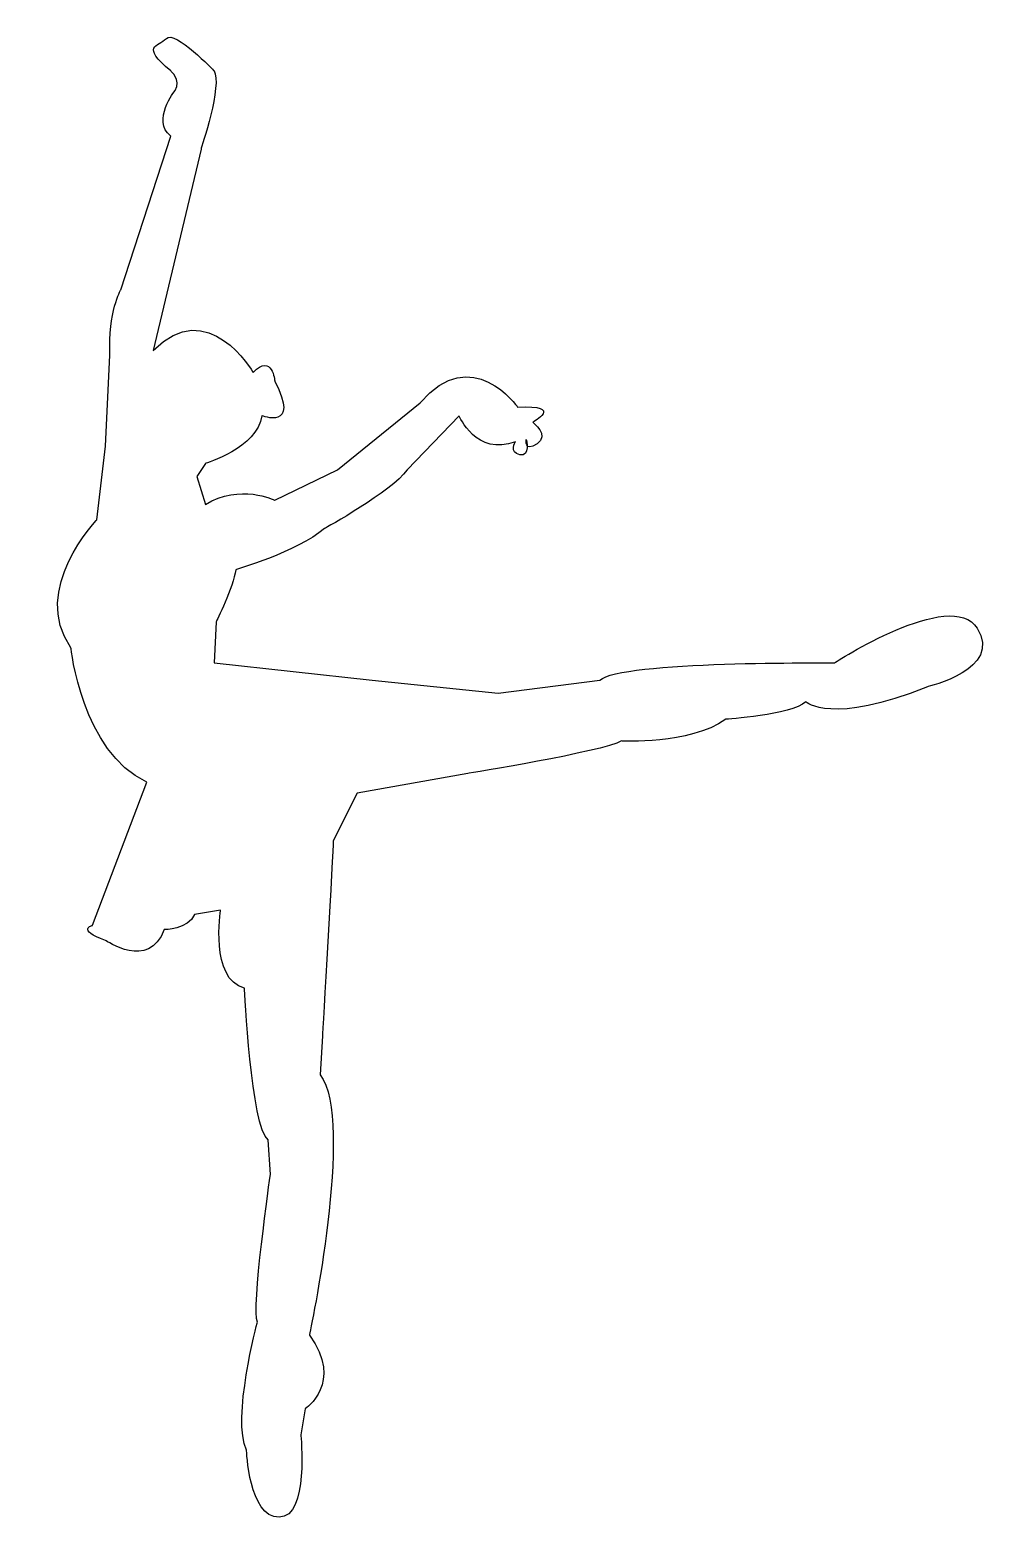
# Model space of a CAD drawing. Header units: centimetres. Extents: x -6.8 to 6.8, y -10.8 to 10.
import ezdxf

# ---------------------------------------------------------------- set-up
doc = ezdxf.new("R2010")
doc.units = ezdxf.units.CM
doc.header["$MEASUREMENT"] = 0
doc.layers.add('Camada 1', color=7, linetype='Continuous')

msp = doc.modelspace()

# ---------------------------------------------------------------- linework, layer by layer
at = {"layer": 'Camada 1'}
msp.add_open_spline([(-3.43093, -6.00258), (-3.43093, -6.00258), (-3.70454, -7.91734), (-3.61331, -8.06935), (-3.61331, -8.06935), (-3.61331, -8.06935), (-3.97804, -9.43701), (-3.76531, -9.86251), (-3.76531, -9.86251), (-3.76531, -9.86251), (-3.73494, -10.80477), (-3.30943, -10.80477), (-3.30943, -10.80477), (-2.88387, -10.80477), (-3.00548, -9.64976), (-3.00548, -9.64976), (-3.00548, -9.64976), (-3.00548, -9.64976), (-2.94473, -9.28511), (-2.94473, -9.28511), (-2.94473, -9.28511), (-2.94473, -9.28511), (-2.39762, -8.92041), (-2.88388, -8.25167), (-2.88388, -8.25167), (-2.88388, -8.25167), (-2.24565, -5.24272), (-2.73198, -4.60439), (-2.73198, -4.60439), (-2.73198, -4.60439), (-2.70153, -4.05739), (-2.70153, -4.05739), (-2.70153, -4.05739), (-2.70153, -4.05739), (-2.54963, -1.44354), (-2.54963, -1.322), (-2.54963, -1.322), (-2.54963, -1.322), (-2.21528, -0.65332), (-2.21528, -0.65332), (-2.21528, -0.65332), (-2.21528, -0.65332), (-0.66524, -0.37974), (-0.66524, -0.37974), (-0.66524, -0.37974), (-0.66524, -0.37974), (1.21915, -0.07587), (1.49275, 0.07614), (1.49275, 0.07614), (1.49275, 0.07614), (2.43493, 0.01539), (2.95158, 0.38009), (2.95158, 0.38009), (2.95158, 0.38009), (3.86339, 0.44084), (4.07614, 0.62322), (4.07614, 0.62322), (4.07614, 0.62322), (4.44087, 0.28887), (5.77818, 0.83597), (5.77818, 0.83597), (5.77818, 0.83597), (6.84199, 1.07915), (6.47726, 1.65663), (6.47726, 1.65663), (6.11253, 2.23411), (4.47127, 1.17035), (4.47127, 1.17035), (4.47127, 1.17035), (4.47127, 1.17035), (1.46238, 1.20072), (1.1888, 0.92714), (1.1888, 0.92714), (1.1888, 0.92714), (-0.23966, 0.74487), (-0.23966, 0.74487), (-0.23966, 0.74487), (-0.23966, 0.74487), (-2.00253, 0.92714), (-2.00253, 0.92714), (-2.00253, 0.92714), (-2.00253, 0.92714), (-4.22119, 1.17035), (-4.22119, 1.17035), (-4.22119, 1.17035), (-4.22119, 1.17035), (-4.19082, 1.7478), (-4.19082, 1.7478), (-4.19082, 1.7478), (-4.19082, 1.7478), (-3.94769, 2.2341), (-3.91732, 2.4772), (-3.91732, 2.4772), (-3.91732, 2.4772), (-3.06626, 2.72038), (-2.67116, 3.05468), (-2.67116, 3.05468), (-2.67116, 3.05468), (-1.72895, 3.57138), (-1.51623, 3.87534), (-1.51623, 3.87534), (-1.51623, 3.87534), (-0.78677, 4.63517), (-0.78677, 4.63517), (-0.78677, 4.63517), (-0.78677, 4.63517), (-0.54367, 4.05769), (0.00343, 4.27044), (0.00343, 4.27044), (0.00343, 4.27044), (-0.0878, 4.11849), (0.0642, 4.08806), (0.0642, 4.08806), (0.21618, 4.05769), (0.1554, 4.30081), (0.1554, 4.30081), (0.1554, 4.30081), (0.1554, 4.30081), (0.12495, 4.11849), (0.3073, 4.24006), (0.3073, 4.24006), (0.48968, 4.36164), (0.24653, 4.54399), (0.24653, 4.54399), (0.24653, 4.54399), (0.24653, 4.54399), (0.70249, 4.78714), (0.0338, 4.75674), (0.0338, 4.75674), (0.0338, 4.75674), (-0.60443, 5.66855), (-1.33388, 4.81754), (-1.33388, 4.81754), (-1.33388, 4.81754), (-2.48881, 3.87536), (-2.48881, 3.87536), (-2.48881, 3.87536), (-2.48881, 3.87536), (-3.37024, 3.44986), (-3.37024, 3.44986), (-3.37024, 3.44986), (-3.37024, 3.44986), (-3.85649, 3.69299), (-4.34282, 3.38906), (-4.34282, 3.38906), (-4.34282, 3.38906), (-4.46442, 3.78416), (-4.46442, 3.78416), (-4.46442, 3.78416), (-4.46442, 3.78416), (-4.34282, 3.96651), (-4.34282, 3.96651), (-4.34282, 3.96651), (-4.34282, 3.96651), (-3.61336, 4.17926), (-3.55259, 4.63517), (-3.55259, 4.63517), (-3.55259, 4.63517), (-3.00551, 4.42242), (-3.37021, 5.12145), (-3.37021, 5.12145), (-3.37021, 5.12145), (-3.40058, 5.51658), (-3.67419, 5.24303), (-3.67419, 5.24303), (-3.67419, 5.24303), (-4.31242, 6.33721), (-5.07225, 5.54701), (-5.07225, 5.54701), (-5.07225, 5.54701), (-4.40357, 8.37355), (-4.40357, 8.37355), (-4.40357, 8.37355), (-4.40357, 8.37355), (-4.0997, 9.28536), (-4.22119, 9.46773), (-4.22119, 9.46773), (-4.22119, 9.46773), (-4.76827, 10.04521), (-4.88987, 9.92363), (-4.88987, 9.92363), (-5.01147, 9.80203), (-5.2546, 9.83245), (-4.82912, 9.46773), (-4.82912, 9.46773), (-4.82912, 9.46773), (-4.67714, 9.34618), (-4.76827, 9.19418), (-4.76827, 9.19418), (-4.76827, 9.19418), (-5.10262, 8.7687), (-4.82912, 8.5559), (-4.82912, 8.5559), (-4.82912, 8.5559), (-5.5281, 6.39798), (-5.5281, 6.39798), (-5.5281, 6.39798), (-5.5281, 6.39798), (-5.71048, 6.09403), (-5.68008, 5.48617), (-5.68008, 5.48617), (-5.68008, 5.48617), (-5.74083, 4.20966), (-5.74083, 4.20966), (-5.74083, 4.20966), (-5.74083, 4.20966), (-5.86243, 3.17628), (-5.86243, 3.17628), (-5.86243, 3.17628), (-5.86243, 3.17628), (-6.80464, 2.20367), (-6.22716, 1.38307), (-6.22716, 1.38307), (-6.22716, 1.38307), (-6.07518, -0.07584), (-5.16335, -0.50132), (-5.16335, -0.50132), (-5.16335, -0.50132), (-5.92318, -2.50731), (-5.92318, -2.50731), (-5.92318, -2.50731), (-5.92318, -2.50731), (-6.16639, -2.56808), (-5.7408, -2.71998), (-5.7408, -2.71998), (-5.7408, -2.71998), (-5.13295, -3.14554), (-4.92022, -2.56808), (-4.92022, -2.56808), (-4.92022, -2.56808), (-4.58587, -2.56808), (-4.49472, -2.35533), (-4.49472, -2.35533), (-4.49472, -2.35533), (-4.12999, -2.29448), (-4.12999, -2.29448), (-4.12999, -2.29448), (-4.12999, -2.29448), (-4.28199, -3.26717), (-3.79564, -3.38866), (-3.79564, -3.38866), (-3.79564, -3.38866), (-3.70452, -5.33382), (-3.46129, -5.51625), (-3.46129, -5.51625), (-3.46129, -5.51625), (-3.43093, -6.00258), (-3.43093, -6.00258)], degree=3, knots=[0, 0, 0, 0, 0.01587302, 0.01587302, 0.01587302, 0.01587302, 0.03174603, 0.03174603, 0.03174603, 0.03174603, 0.04761905, 0.04761905, 0.04761905, 0.04761905, 0.06349206, 0.06349206, 0.06349206, 0.06349206, 0.07936508, 0.07936508, 0.07936508, 0.07936508, 0.0952381, 0.0952381, 0.0952381, 0.0952381, 0.11111111, 0.11111111, 0.11111111, 0.11111111, 0.12698413, 0.12698413, 0.12698413, 0.12698413, 0.14285714, 0.14285714, 0.14285714, 0.14285714, 0.15873016, 0.15873016, 0.15873016, 0.15873016, 0.17460317, 0.17460317, 0.17460317, 0.17460317, 0.19047619, 0.19047619, 0.19047619, 0.19047619, 0.20634921, 0.20634921, 0.20634921, 0.20634921, 0.22222222, 0.22222222, 0.22222222, 0.22222222, 0.23809524, 0.23809524, 0.23809524, 0.23809524, 0.25396825, 0.25396825, 0.25396825, 0.25396825, 0.26984127, 0.26984127, 0.26984127, 0.26984127, 0.28571429, 0.28571429, 0.28571429, 0.28571429, 0.3015873, 0.3015873, 0.3015873, 0.3015873, 0.31746032, 0.31746032, 0.31746032, 0.31746032, 0.33333333, 0.33333333, 0.33333333, 0.33333333, 0.34920635, 0.34920635, 0.34920635, 0.34920635, 0.36507937, 0.36507937, 0.36507937, 0.36507937, 0.38095238, 0.38095238, 0.38095238, 0.38095238, 0.3968254, 0.3968254, 0.3968254, 0.3968254, 0.41269841, 0.41269841, 0.41269841, 0.41269841, 0.42857143, 0.42857143, 0.42857143, 0.42857143, 0.44444444, 0.44444444, 0.44444444, 0.44444444, 0.46031746, 0.46031746, 0.46031746, 0.46031746, 0.47619048, 0.47619048, 0.47619048, 0.47619048, 0.49206349, 0.49206349, 0.49206349, 0.49206349, 0.50793651, 0.50793651, 0.50793651, 0.50793651, 0.52380952, 0.52380952, 0.52380952, 0.52380952, 0.53968254, 0.53968254, 0.53968254, 0.53968254, 0.55555556, 0.55555556, 0.55555556, 0.55555556, 0.57142857, 0.57142857, 0.57142857, 0.57142857, 0.58730159, 0.58730159, 0.58730159, 0.58730159, 0.6031746, 0.6031746, 0.6031746, 0.6031746, 0.61904762, 0.61904762, 0.61904762, 0.61904762, 0.63492063, 0.63492063, 0.63492063, 0.63492063, 0.65079365, 0.65079365, 0.65079365, 0.65079365, 0.66666667, 0.66666667, 0.66666667, 0.66666667, 0.68253968, 0.68253968, 0.68253968, 0.68253968, 0.6984127, 0.6984127, 0.6984127, 0.6984127, 0.71428571, 0.71428571, 0.71428571, 0.71428571, 0.73015873, 0.73015873, 0.73015873, 0.73015873, 0.74603175, 0.74603175, 0.74603175, 0.74603175, 0.76190476, 0.76190476, 0.76190476, 0.76190476, 0.77777778, 0.77777778, 0.77777778, 0.77777778, 0.79365079, 0.79365079, 0.79365079, 0.79365079, 0.80952381, 0.80952381, 0.80952381, 0.80952381, 0.82539683, 0.82539683, 0.82539683, 0.82539683, 0.84126984, 0.84126984, 0.84126984, 0.84126984, 0.85714286, 0.85714286, 0.85714286, 0.85714286, 0.87301587, 0.87301587, 0.87301587, 0.87301587, 0.88888889, 0.88888889, 0.88888889, 0.88888889, 0.9047619, 0.9047619, 0.9047619, 0.9047619, 0.92063492, 0.92063492, 0.92063492, 0.92063492, 0.93650794, 0.93650794, 0.93650794, 0.93650794, 0.95238095, 0.95238095, 0.95238095, 0.95238095, 0.96825397, 0.96825397, 0.96825397, 0.96825397, 1, 1, 1, 1], dxfattribs=at)

doc.saveas('drawing.dxf')
